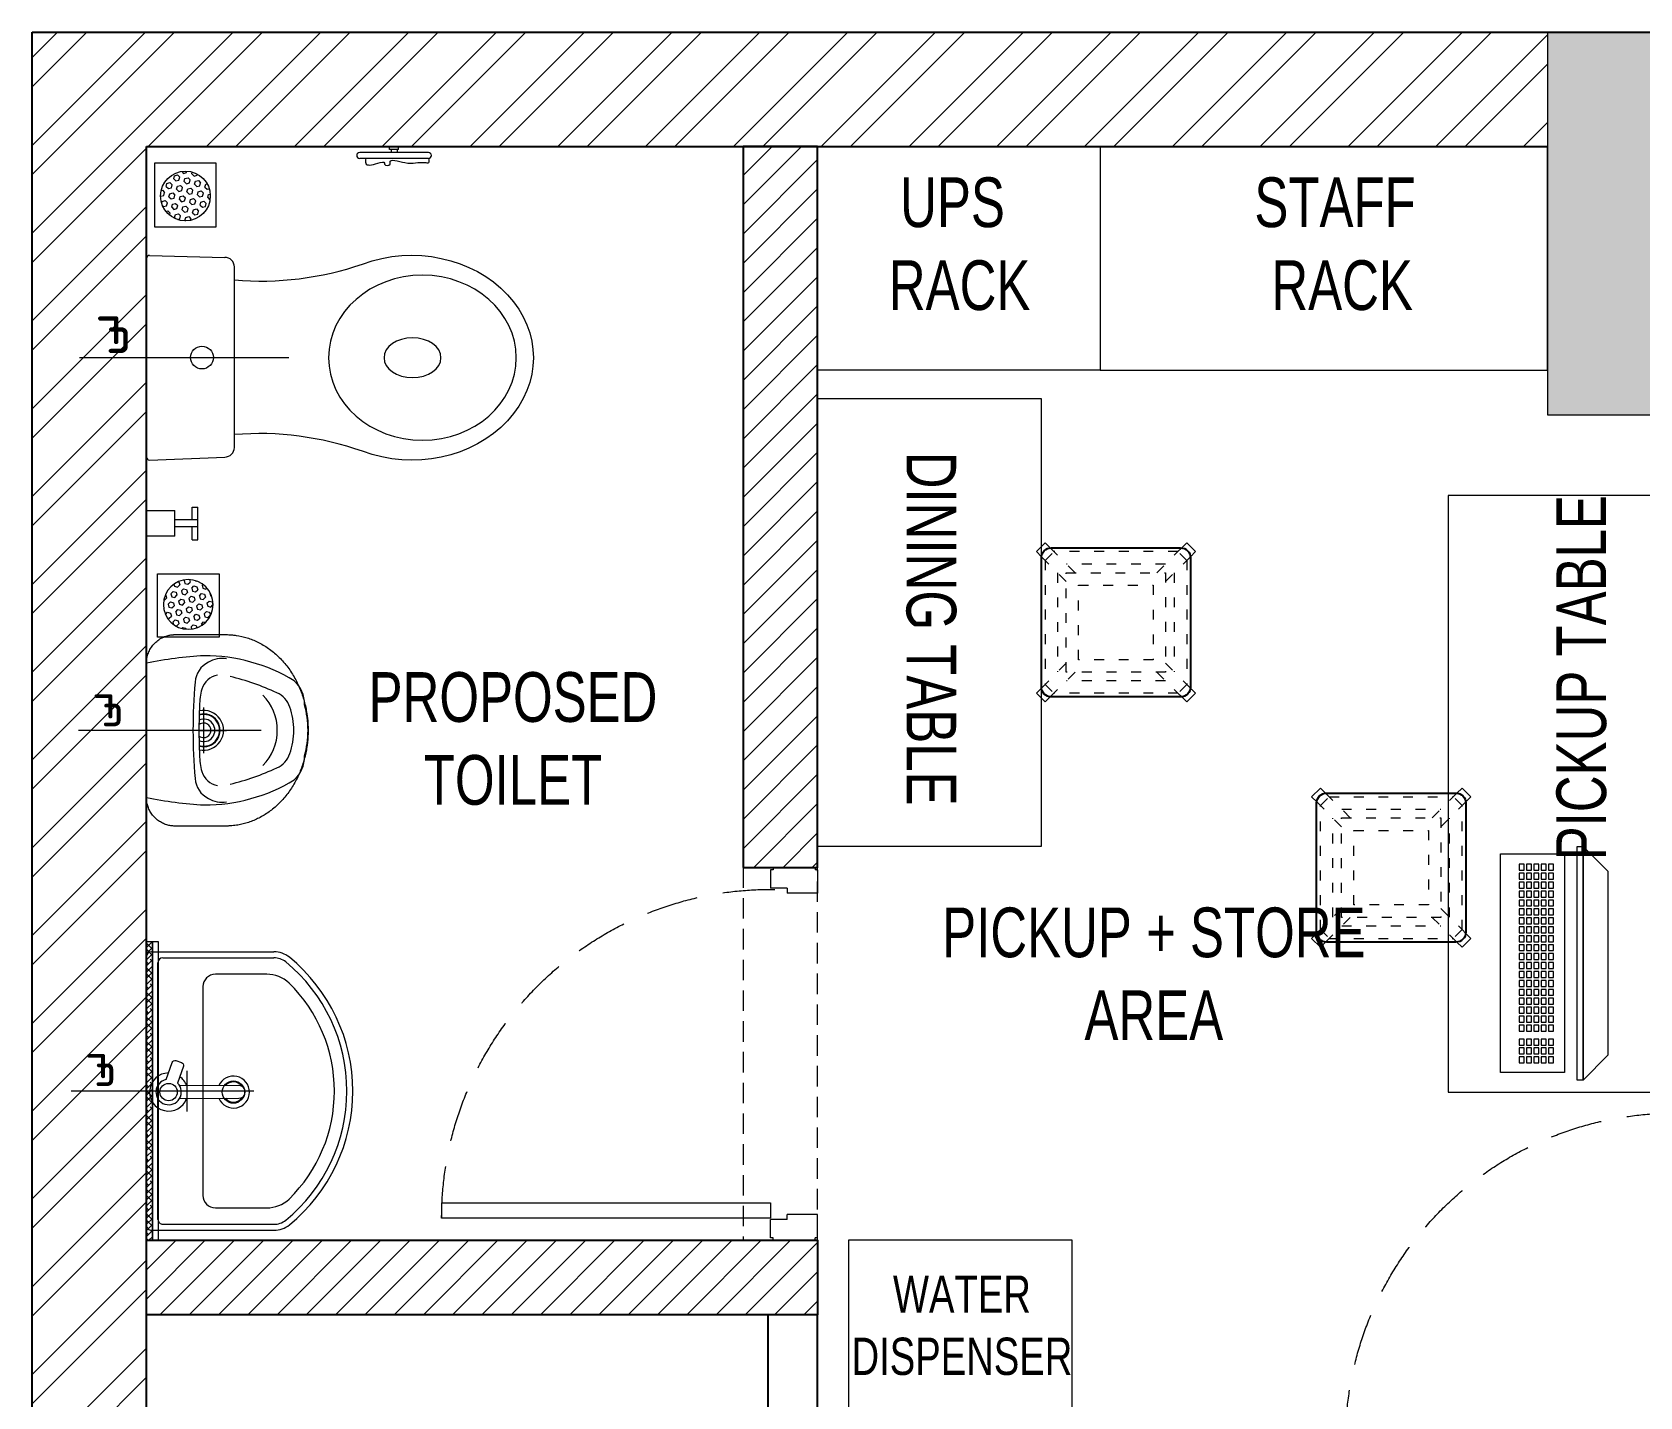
# Model space of a CAD drawing. Header units: feet. Extents: x 3958879 to 3965489, y -5461842 to -5452590.
# Drawn here: x 3958879 to 3962113, y -5455335 to -5452590 of the extents above; entities that cross this region are included whole.
import ezdxf

# ---------------------------------------------------------------- set-up
doc = ezdxf.new("R2010")
doc.units = ezdxf.units.FT
doc.header["$LTSCALE"] = 33
doc.header["$MEASUREMENT"] = 0
for name, pattern in [('a_p6_plan_L18$0$HIDDEN', [0.375, 0.25, -0.125]), ('ACAD_ISO03W100', [30, 12, -18]), ('CENTER', [2, 1.25, -0.25, 0.25, -0.25]), ('DOT2', [0.125, 0, -0.125]), ('HIDDEN', [9.524999999999995, 6.349999999999997, -3.174999999999998]), ('HIDDEN2', [4.7624999999999975, 3.174999999999998, -1.587499999999999])]:
    doc.linetypes.add(name, pattern=pattern)
for name, color, linetype, lineweight in [('A-COL', 243, 'Continuous', 9), ('centerline-toilets', 2, 'CENTER', 13), ('column hatch', 5, 'Continuous', 0), ('Door', 2, 'Continuous', 13), ('ele', 252, 'Continuous', 13), ('Fhitting', 152, 'Continuous', 30), ('LENS-DIM', 252, 'Continuous', 5), ('LENS-DOOR', 34, 'Continuous', 20), ('LENS-PARTITION', 21, 'Continuous', 25), ('LENS-TEXT', 31, 'Continuous', 5), ('LENS_CURTAIN', 5, 'a_p6_plan_L18$0$HIDDEN', 9), ('LK-EQPMT', 3, 'Continuous', 18), ('LK-FF&E WALL', 1, 'Continuous', 9), ('LK-IT', 3, 'Continuous', 18), ('LN-ELEVATION-1', 81, 'Continuous', 25), ('LN-ELEVATION-2', 103, 'Continuous', 20), ('LN-ELEVATION-3', 125, 'Continuous', 18), ('LN-ELEVATION-5', 167, 'Continuous', 5), ('LN-HATCH', 251, 'Continuous', 0), ('Mirror', 150, 'Continuous', 20), ('Panelling', 65, 'Continuous', 18), ('PARTITION', 22, 'Continuous', 30), ('Toilet', 5, 'Continuous', 9)]:
    doc.layers.add(name, color=color, linetype=linetype, lineweight=lineweight)
doc.layers.add('A-WALL', color=1, linetype='Continuous')
doc.styles.add('LK TXT', font='GILC____.TTF', dxfattribs={"height": 100})
doc.styles.get("Standard").update_dxf_attribs({"font": 'GILC____.TTF'})

# ---------------------------------------------------------------- blocks, each defined once
blk = doc.blocks.new('*U44')
at = {"layer": 'LENS-DOOR'}
for p, q in [((548121.7424194776, 1779235.250802661), (548121.7424194285, 1778573.792470696)), ((548121.7424194776, 1779235.250802661), (548152.9924194783, 1779235.250802661)), ((548152.9924194338, 1778573.792470696), (548152.9924194783, 1779235.250802661)), ((547447.2632527729, 1778568.584137446), (547452.471586084, 1778568.584137432)), ((547447.2632527404, 1778484.13413872), (547447.2632527729, 1778568.584137446)), ((547452.4715860792, 1778573.792470752), (547488.9299194163, 1778573.792470761)), ((547452.471586084, 1778568.584137432), (547452.4715860792, 1778573.792470752)), ((547488.9299194115, 1778539.938304131), (547488.9299194163, 1778573.792470761)), ((548121.7424194285, 1778573.792470696), (548152.9924194338, 1778573.792470696)), ((548192.0549194335, 1778573.792470705), (548155.5965861009, 1778573.792470692)), ((548155.5965860891, 1778539.938304089), (548155.5965861009, 1778573.792470692)), ((548192.0549194335, 1778568.584137381), (548192.0549194335, 1778573.792470705)), ((548197.2632527791, 1778568.58413739), (548192.0549194335, 1778568.584137381)), ((548197.263252749, 1778484.134138664), (548197.2632527791, 1778568.58413739)), ((547488.9299194115, 1778539.938304131), (547499.346586087, 1778539.938304122)), ((547499.3465860802, 1778478.925805381), (547499.346586087, 1778539.938304122)), ((548145.1799194254, 1778478.925805334), (548145.1799194299, 1778539.938304084)), ((548155.5965860891, 1778539.938304089), (548145.1799194299, 1778539.938304084)), ((547447.2632527404, 1778484.13413872), (547452.4715860676, 1778484.13413872)), ((547452.4715860795, 1778478.925805376), (547452.4715860676, 1778484.13413872)), ((547452.4715860795, 1778478.925805376), (547499.3465860802, 1778478.925805381)), ((548192.0549194288, 1778478.92580533), (548145.1799194254, 1778478.925805334)), ((548192.0549194288, 1778478.92580533), (548192.0549194311, 1778484.134138682)), ((548197.263252749, 1778484.134138664), (548192.0549194311, 1778484.134138682))]:
    blk.add_line(p, q, dxfattribs=at)
at = {"layer": 'LENS-DOOR', "color": 7, "linetype": 'HIDDEN2'}
blk.add_ellipse((548152.9924194338, 1778573.792470696), major_axis=(-661.4583333308027, 0.0034431291060411), ratio=0.9999999979146826, start_param=-1.570791121506941, end_param=0.0512086788949202, dxfattribs=at)
blk = doc.blocks.new('CLENS 600 TYPE 6')
at = {"layer": 'LN-ELEVATION-1', "ltscale": 0.5}
blk.add_lwpolyline([(130, -225), (-130, -225, -0.4142135623730951), (-150, -205), (-150, 55, -0.4142135623730951), (-130, 75), (130, 75, -0.4142135623730951), (150, 55), (150, -205, -0.4142135623730951)], format="xyb", close=True, dxfattribs=at)
at = {"layer": 'LN-ELEVATION-3', "linetype": 'ACAD_ISO03W100', "ltscale": 0.05}
for p, q in [((-82.3223304701969, 25), (-124.6966991401277, 67.374368671095)), ((124.696699141059, 67.3743686703965), (-124.6966991401277, 67.374368671095)), ((82.3223304701969, 25), (124.6966991401277, 67.374368671095)), ((-100, 7.322330470196902), (-142.3743686703965, 49.69669914152472)), ((-142.3743686708621, -199.6966991410591), (-142.3743686708621, 49.69669914105907)), ((99.69669914059341, 42.3743686703965), (-99.69669913966207, 42.374368671095)), ((100, 7.322330470196902), (142.3743686703965, 49.69669914152472)), ((142.3743686708621, -199.6966991410591), (142.3743686708621, 49.69669914105907)), ((-117.3743686703965, -174.6966991408262), (-117.3743686703965, 24.69669914152473)), ((117.3743686703965, -174.6966991408262), (117.3743686703965, 24.69669914152473)), ((-100, -157.3223304701969), (-142.3743686703965, -199.6966991415247)), ((100, -157.3223304701969), (142.3743686703965, -199.6966991415247)), ((-82.3223304701969, -175), (-124.6966991401277, -217.374368671095)), ((99.69669914059341, -192.3743686703965), (-99.69669913966207, -192.374368671095)), ((82.3223304701969, -175), (124.6966991401277, -217.374368671095)), ((124.696699141059, -217.3743686703965), (-124.6966991401277, -217.374368671095))]:
    blk.add_line(p, q, dxfattribs=at)
for points in [[(-132.2008663183078, 74.87853584764525), (-124.696699141059, 67.3743686703965), (-142.3743686708621, 49.69669914105907), (-149.8785358476452, 57.20086631807498)], [(132.2008663183078, 74.87853584764525), (124.696699141059, 67.3743686703965), (142.3743686708621, 49.69669914105907), (149.8785358476452, 57.20086631807498)], [(-132.2008663183078, -224.8785358476453), (-124.696699141059, -217.3743686703965), (-142.3743686708621, -199.6966991410591), (-149.8785358476452, -207.200866318075)], [(132.2008663183078, -224.8785358476453), (124.696699141059, -217.3743686703965), (142.3743686708621, -199.6966991410591), (149.8785358476452, -207.200866318075)]]:
    blk.add_lwpolyline(points, dxfattribs=at)
for points in [[(100, -175), (-100, -175), (-100, 25), (100, 25)], [(75, -150), (-75, -150), (-75, 0), (75, 0)]]:
    blk.add_lwpolyline(points, close=True, dxfattribs=at)
at = {"layer": 'LN-ELEVATION-5', "ltscale": 0.5}
for points in [[(-149.8785358476452, 57.20086631807498), (-160.0520382001995, 67.37436867062934), (-142.3743686708621, 85.05203819996677), (-132.2008663183078, 74.87853584787806)], [(149.8785358476452, 57.20086631807498), (160.0520382001995, 67.37436867062934), (142.3743686708621, 85.05203819996677), (132.2008663183078, 74.87853584787806)], [(-149.8785358476452, -207.200866318075), (-160.0520382001995, -217.3743686706294), (-142.3743686708621, -235.0520381999668), (-132.2008663183078, -224.8785358478781)], [(149.8785358476452, -207.200866318075), (160.0520382001995, -217.3743686706294), (142.3743686708621, -235.0520381999668), (132.2008663183078, -224.8785358478781)]]:
    blk.add_lwpolyline(points, dxfattribs=at)
blk = doc.blocks.new('*U24')
at = {"layer": 'LK-EQPMT', "ltscale": 12}
blk.add_lwpolyline([(5.986879315214991, 4.914598100478997), (-5.986879315214991, 4.914598100478997), (-5.986879315214991, -4.914598100478997), (5.986879315214991, -4.914598100478997)], close=True, dxfattribs=at)
blk = doc.blocks.new('*U25')
at = {"color": 0, "linetype": 'ByBlock', "lineweight": -2}
for p in [(0, 0), (17.96063794564497, 0), (35.92127589128995, 0), (53.88191383693492, 0), (71.8425517825799, 0), (89.80318972822487, 0), (107.7638276738698, 0), (125.7244656195148, 0), (143.6851035651598, 0), (161.6457415108048, 0), (179.6063794564497, 0), (197.5670174020947, 0), (215.5276553477397, 0), (233.4882932933847, 0), (251.4489312390296, 0), (269.4095691846746, 0), (287.3702071303196, 0), (305.3308450759646, 0), (323.2914830216096, 0), (-9e-16, -14.74379430143699), (-1.8e-15, -29.48758860287398), (17.96063794564497, -14.74379430143699), (17.96063794564497, -29.48758860287398), (35.92127589128995, -14.74379430143699), (35.92127589128995, -29.48758860287398), (53.88191383693492, -14.74379430143699), (53.88191383693492, -29.48758860287398), (71.8425517825799, -14.74379430143699), (71.8425517825799, -29.48758860287398), (89.80318972822487, -14.74379430143699), (89.80318972822487, -29.48758860287398), (107.7638276738698, -14.74379430143699), (107.7638276738698, -29.48758860287398), (125.7244656195148, -14.74379430143699), (125.7244656195148, -29.48758860287398), (143.6851035651598, -14.74379430143699), (143.6851035651598, -29.48758860287398), (161.6457415108048, -14.74379430143699), (161.6457415108048, -29.48758860287398), (179.6063794564497, -14.74379430143699), (179.6063794564497, -29.48758860287398), (197.5670174020947, -14.74379430143699), (197.5670174020947, -29.48758860287398), (215.5276553477397, -14.74379430143699), (215.5276553477397, -29.48758860287398), (233.4882932933847, -14.74379430143699), (233.4882932933847, -29.48758860287398), (251.4489312390296, -14.74379430143699), (251.4489312390296, -29.48758860287398), (269.4095691846746, -14.74379430143699), (269.4095691846746, -29.48758860287398), (287.3702071303196, -14.74379430143699), (287.3702071303196, -29.48758860287398), (305.3308450759646, -14.74379430143699), (305.3308450759646, -29.48758860287398), (323.2914830216096, -14.74379430143699), (323.2914830216096, -29.48758860287398), (-2.7e-15, -44.23138290431096), (-3.6e-15, -58.97517720574795), (17.96063794564497, -44.23138290431096), (17.96063794564497, -58.97517720574795), (35.92127589128995, -44.23138290431096), (35.92127589128994, -58.97517720574795), (53.88191383693492, -44.23138290431096), (53.88191383693492, -58.97517720574795), (71.8425517825799, -44.23138290431096), (71.8425517825799, -58.97517720574795), (89.80318972822487, -44.23138290431096), (89.80318972822487, -58.97517720574795), (107.7638276738698, -44.23138290431096), (107.7638276738698, -58.97517720574795), (125.7244656195148, -44.23138290431096), (125.7244656195148, -58.97517720574795), (143.6851035651598, -44.23138290431096), (143.6851035651598, -58.97517720574795), (161.6457415108048, -44.23138290431096), (161.6457415108048, -58.97517720574795), (179.6063794564497, -44.23138290431096), (179.6063794564497, -58.97517720574795), (197.5670174020947, -44.23138290431096), (197.5670174020947, -58.97517720574795), (215.5276553477397, -44.23138290431096), (215.5276553477397, -58.97517720574795), (233.4882932933847, -44.23138290431096), (233.4882932933847, -58.97517720574795), (251.4489312390296, -44.23138290431096), (251.4489312390296, -58.97517720574795), (269.4095691846746, -44.23138290431096), (269.4095691846746, -58.97517720574795), (287.3702071303196, -44.23138290431096), (287.3702071303196, -58.97517720574795), (305.3308450759646, -44.23138290431096), (305.3308450759646, -58.97517720574795), (323.2914830216096, -44.23138290431096), (323.2914830216096, -58.97517720574795)]:
    blk.add_blockref('*U24', p, dxfattribs=at)
blk = doc.blocks.new('*U22')
at = {"layer": 'LK-EQPMT', "ltscale": 12}
blk.add_lwpolyline([(5.986879315214991, 4.914598100478997), (-5.986879315214991, 4.914598100478997), (-5.986879315214991, -4.914598100478997), (5.986879315214991, -4.914598100478997)], close=True, dxfattribs=at)
blk = doc.blocks.new('*U23')
at = {"color": 0, "linetype": 'ByBlock', "lineweight": -2}
for p in [(0, 0), (17.96063794564497, 0), (35.92127589128995, 0), (-9e-16, -14.74379430143699), (-1.8e-15, -29.48758860287398), (17.96063794564497, -14.74379430143699), (17.96063794564497, -29.48758860287398), (35.92127589128995, -14.74379430143699), (35.92127589128995, -29.48758860287398), (-2.7e-15, -44.23138290431096), (-3.6e-15, -58.97517720574795), (17.96063794564497, -44.23138290431096), (17.96063794564497, -58.97517720574795), (35.92127589128995, -44.23138290431096), (35.92127589128994, -58.97517720574795)]:
    blk.add_blockref('*U22', p, dxfattribs=at)
blk = doc.blocks.new('*U17')
at = {"ltscale": 12}
blk.add_lwpolyline([(8.040144996717572, 2.91038e-11), (8.040144996717572, 129.0940371821052), (448.0401449967176, 129.0940371821052), (448.0401449967176, 2.91038e-11)], close=True, dxfattribs=at)
for name, p in [('*U25', (35.16895717114949, 101.6202952143818)), ('*U23', (386.6121428576974, 101.6202952143818))]:
    blk.add_blockref(name, p)
blk = doc.blocks.new('Pickup table PC')
at = {"layer": 'LN-ELEVATION-2', "ltscale": 0.5}
for points in [[(470, 50), (0, 50), (0, 62), (470, 62)], [(420, 0), (50, 0), (0, 50), (470, 50)]]:
    blk.add_lwpolyline(points, close=True, dxfattribs=at)
blk = doc.blocks.new('Stool')
at = {"layer": 'LN-ELEVATION-1', "ltscale": 0.5}
blk.add_lwpolyline([(-130, 300), (130, 300, -0.4142135623730951), (150, 280), (150, 20, -0.4142135623730951), (130, 0), (-130, 0, -0.4142135623730951), (-150, 20), (-150, 280, -0.4142135623730951)], format="xyb", close=True, dxfattribs=at)
at = {"layer": 'LN-ELEVATION-3', "linetype": 'ACAD_ISO03W100', "ltscale": 0.05}
for p, q in [((-82.3223304701969, 250), (-124.6966991401277, 292.374368671095)), ((-124.696699141059, 292.3743686703965), (124.6966991401277, 292.374368671095)), ((82.3223304701969, 250), (124.6966991401277, 292.374368671095)), ((-100, 232.3223304701969), (-142.3743686703965, 274.6966991415247)), ((-142.3743686708621, 274.6966991410591), (-142.3743686708621, 25.30330085894093)), ((-99.69669914059341, 267.3743686703965), (99.69669913966209, 267.374368671095)), ((100, 232.3223304701969), (142.3743686703965, 274.6966991415247)), ((142.3743686708621, 274.6966991410591), (142.3743686708621, 25.30330085894093)), ((-117.3743686703965, 249.6966991408263), (-117.3743686703965, 50.30330085847527)), ((117.3743686703965, 249.6966991408263), (117.3743686703965, 50.30330085847527)), ((-100, 67.67766952980308), (-142.3743686703965, 25.30330085847527)), ((100, 67.67766952980308), (142.3743686703965, 25.30330085847527)), ((-82.3223304701969, 50), (-124.6966991401277, 7.625631328905001)), ((-99.69669914059341, 32.62563132960349), (99.69669913966209, 32.625631328905)), ((82.3223304701969, 50), (124.6966991401277, 7.625631328905001)), ((-124.696699141059, 7.625631329603493), (124.6966991401277, 7.625631328905001))]:
    blk.add_line(p, q, dxfattribs=at)
for points in [[(-132.2008663183078, 299.8785358476453), (-124.696699141059, 292.3743686703965), (-142.3743686708621, 274.6966991410591), (-149.8785358476452, 282.200866318075)], [(132.2008663183078, 299.8785358476453), (124.696699141059, 292.3743686703965), (142.3743686708621, 274.6966991410591), (149.8785358476452, 282.200866318075)], [(-132.2008663183078, 0.1214641523547471), (-124.696699141059, 7.625631329603493), (-142.3743686708621, 25.30330085894093), (-149.8785358476452, 17.79913368192501)], [(132.2008663183078, 0.1214641523547471), (124.696699141059, 7.625631329603493), (142.3743686708621, 25.30330085894093), (149.8785358476452, 17.79913368192501)]]:
    blk.add_lwpolyline(points, dxfattribs=at)
for points in [[(-100, 250), (100, 250), (100, 50), (-100, 50)], [(-75, 225), (75, 225), (75, 75), (-75, 75)]]:
    blk.add_lwpolyline(points, close=True, dxfattribs=at)
at = {"layer": 'LN-ELEVATION-5', "ltscale": 0.5}
for points in [[(-149.8785358476452, 282.200866318075), (-160.0520382001996, 292.3743686706293), (-142.3743686708621, 310.0520381999668), (-132.2008663183078, 299.8785358478781)], [(149.8785358476452, 282.200866318075), (160.0520382001996, 292.3743686706293), (142.3743686708621, 310.0520381999668), (132.2008663183078, 299.8785358478781)], [(-149.8785358476452, 17.79913368192501), (-160.0520382001996, 7.625631329370662), (-142.3743686708621, -10.05203819996677), (-132.2008663183078, 0.1214641521219164)], [(149.8785358476452, 17.79913368192501), (160.0520382001996, 7.625631329370662), (142.3743686708621, -10.05203819996677), (132.2008663183078, 0.1214641521219164)]]:
    blk.add_lwpolyline(points, dxfattribs=at)
blk = doc.blocks.new('DLF-RSP-AR-CD-DWG-4DT-3113$0$X-TYPICAL TOILET UPPER FLOORS - 02$0$urinals')
at = {"layer": 'Toilet'}
for p, q in [((-4.5475e-12, -15.56661428403458), (-4.5475e-12, 8.286377168158651)), ((-46.09715475669872, -115.0000000000218), (46.09715475669327, -115.0000000000218)), ((-2.7285e-12, -105.4429753783333), (-2.7285e-12, -161.0971547567169))]:
    blk.add_line(p, q, dxfattribs=at)
blk.add_lwpolyline([(134.9999999999991, 0), (-134.9999999999991, 0, 0.0369487664006767), (-149.9999999999982, -116.1503670555612, 0.1380941034158666), (-99.77423321075003, -297.0872948749238, 0.2217213641091726), (-52.01775628641091, -317.8890631478586, 0.0626559245730378), (-8.49796933122e-05, -325.0000017671497, 0.0626559245730475), (52.01758632703338, -317.8890631478586, 0.2217207008690154), (99.77423321075003, -297.0872948749238, 0.1380941034158641), (149.9999999999982, -116.1503670555685, 0.0369487664006777)], format="xyb", close=True, dxfattribs=at)
for centre, radius, start, end in [((3.245766915242711, -1238.155136518551), 1144.670244824663, 90.16246512528313, 95.02645179237909), ((-3.245766915251806, -1238.155136518551), 1144.670244824663, 84.9735482076209, 89.83753487471687), ((-90.95333014834432, -152.7329236622463), 53.77394921319929, 148.4868266886055, 188.6401109395215), ((-94.27481093352071, -144.9234715912316), 47.11810289109449, 93.37081731520148, 154.4824387253665), ((-71.39627009237483, -149.8700101487557), 40.22765506777335, 106.7015627441882, 169.7250358418294), ((-50.51241933281471, -225.3451602337737), 118.5326152894133, 89.54541335481511, 105.8857460775884), ((-0.1277772639159593, -996.2166668547361), 890.7737006409425, 89.99178119205142, 93.18195442305822), ((-2.7285e-12, -115.0000000000218), 40, 167.4279671994436, 12.57203280055641), ((-2.7285e-12, -115.0000000000218), 33, 164.1813978616258, 15.81860213837415), ((-2.7285e-12, -115.0000000000218), 32, 163.604929760328, 16.39507023967201), ((-2.7285e-12, -115.0000000000218), 22.62135413059903, 155.6653304376655, 24.33466956233444), ((-2.7285e-12, -115.0000000000218), 14.7323792469192, 139.9108800322804, 40.08911996771955), ((0.1277772639068644, -996.2166668547361), 890.7737006409425, 86.81804557694178, 90.0082188079486), ((50.51241933280562, -225.3451602337737), 118.5326152894133, 74.1142539224116, 90.45458664518488), ((71.39627009236665, -149.8700101487557), 40.22765506777335, 10.27496415817055, 73.29843725581178), ((94.27481093351253, -144.9234715912316), 47.11810289109449, 25.51756127463352, 86.62918268479851), ((90.95333014833614, -152.7329236622463), 53.77394921319929, 351.3598890604785, 31.51317331139444), ((413.8982963433118, -38.37868533186702), 538.1616565584166, 193.993991329024, 204.5632062434074), ((-413.8982963433209, -38.37868533186702), 538.1616565584166, 335.4367937565926, 346.006008670976), ((-1.627792572718135, -165.2706388237202), 97.64476427368265, 224.9999999998895, 270.9551967833812), ((1.62779257270995, -165.2706388237202), 97.64476427368265, 269.0448032166188, 315.0000000001105), ((-30.08631462571975, -241.3059337647355), 50, 204.5632062434074, 250.460635897111), ((-1.533770255527997, -160.8517433121305), 135.3705133602697, 250.460635897111, 270.6491845270783), ((1.533770255519812, -160.8517433121305), 135.3705133602697, 269.3508154729217, 289.539364102889), ((30.08631462571157, -241.3059337647355), 50, 289.539364102889, 335.4367937565926)]:
    blk.add_arc(centre, radius, start, end, dxfattribs=at)
blk.add_open_spline([(135.0000000000218, 0), (105.3353530385498, 0), (75.67070607707728, 0), (-13.32323480733907, 2.274e-13), (-72.65252873028328, 2.274e-13), (-132.6900719520337, 2.274e-13), (-133.3983212508398, 2.274e-13), (-134.281768448908, 2.274e-13), (-134.4569663481699, 2.274e-13), (-134.747600608502, 2.274e-13), (-134.8630369695722, 2.274e-13), (-135.0060892340055, 2.274e-13), (-135.0064624712894, -1.193277512e-07), (-135.0170531848381, -2.2849590096e-06), (-135.0223488443722, -4.0993359107e-06), (-135.0382367304996, -1.1737902696e-05), (-135.0488298646186, -1.97575291168e-05), (-135.0806128910378, -5.26041751527e-05), (-135.1018064074043, -8.62189622239e-05), (-135.1654014043424, -0.0002222625089416), (-135.207817332803, -0.0003598904754654), (-135.3351225205075, -0.0009139553433215), (-135.4200691828771, -0.001471573562867), (-135.6751356392894, -0.0037122140454358), (-135.8454819154825, -0.005963027991811), (-136.3574010580367, -0.0150109124137998), (-136.6998544433754, -0.0241035279482276), (-137.7305242649482, -0.0607541935196423), (-138.4220536117127, -0.097686986413919), (-140.5080748643645, -0.2474448411821868), (-141.9140495439027, -0.3992694707415012), (-146.1615007839476, -1.02114614714037), (-149.0331357298746, -1.658535092420152), (-154.7518101202553, -3.41613828127015), (-157.5984620125504, -4.536659711778838), (-163.1465284251908, -7.264764980859354), (-165.8474082270705, -8.872454711613045), (-170.981741827156, -12.53873878342233), (-173.4146413081869, -14.5971666483058), (-177.906166885367, -19.08908202548741), (-179.9643754122968, -21.52215186033345), (-183.6301907623958, -26.65676477099555), (-185.2376312556147, -29.35775349851633), (-187.9652297344436, -34.90597265862334), (-189.0854937427912, -37.75266842165093), (-190.8425938294221, -43.47137026403243), (-191.4797371708415, -46.34298888964758), (-191.9919097605824, -49.84306461127676), (-192.077374217121, -50.50936302376794), (-192.2977468813131, -52.49991862553179), (-192.3966084331296, -53.81579509073117), (-192.4734941441805, -55.66879078878696), (-192.4883196677314, -56.21857700367218), (-192.496870256929, -56.88770939302139), (-192.4980415940107, -57.00997546670373), (-192.4992414002611, -57.19748434012058), (-192.4995479992234, -57.26283923326923), (-192.4998738983178, -57.37188175668461), (-192.4999546497274, -57.41559451898957), (-192.4999950294581, -57.47262341266742), (-192.4999998312229, -57.48595819937031), (-192.5000003243775, -57.52595679718206), (-192.4999999999782, -57.60927353243437), (-192.4999999999782, -57.72001920997377), (-192.4999999999782, -57.77539204874369), (-192.4999999999782, -57.94151056505302), (-192.4999999999782, -58.05225624259264), (-192.4999999999782, -58.38449327521129), (-192.4999999999782, -58.60598463029032), (-192.4999999999782, -59.27045869552739), (-192.4999999999782, -59.71344140568567), (-192.4999999999782, -61.04238953616004), (-192.4999999999782, -61.92835495647637), (-192.4999999999782, -64.58625121742534), (-192.4999999999782, -66.35818205805799), (-192.4999999999782, -71.67397457995594), (-192.4999999999782, -75.21783626122124), (-192.4999999999782, -85.84942130501715), (-192.4999999999782, -92.93714466754773), (-192.4999999999782, -114.2003147551393), (-192.4999999999782, -128.3757614802005), (-192.4999999999782, -146.0625065335298), (-192.4999999999782, -144.5738048617977), (-192.4999999999782, -149.2112419741259), (-192.4999999999782, -150.3373807581863), (-192.4999999999782, -153.7157971103672), (-192.4999999999782, -155.9680746784879), (-192.4999999999782, -158.5060066698138), (-192.4999999999782, -158.7916610930192), (-192.4999999999782, -159.2427020504906), (-192.4999999999782, -159.4080885847565), (-192.4999999999782, -159.6877588407215), (-192.4999999999782, -159.8020425624204), (-192.4999999999782, -159.9401879191086), (-192.4999999999782, -159.9640495540977), (-192.4999999999782, -160.0097689728666), (-192.499996421247, -160.0440525330155), (-192.4999643757641, -160.104952970559), (-192.4999385281542, -160.1354066471763), (-192.4998314906368, -160.2267780325826), (-192.4997208060357, -160.2877060969351), (-192.4992706129669, -160.4705315680455), (-192.4988129651545, -160.5924702530042), (-192.4969661832839, -160.9584502616815), (-192.4951032094926, -161.2026555415623), (-192.4876087275813, -161.9359178476325), (-192.4800716371877, -162.4256213779233), (-192.4497571986702, -163.8972417424418), (-192.4192763048381, -164.8816689491061), (-192.2963859407732, -167.8443601815493), (-192.1725217451708, -169.8320432125226), (-191.6702797904039, -175.8273667212115), (-191.1611082412308, -179.8674218867413), (-189.2689630843825, -190.9417939809036), (-187.5187975353817, -198.0301520545986), (-182.8335725814559, -212.1757821290298), (-179.8980525958225, -219.2325052385784), (-172.8234117350846, -233.0968568300414), (-168.6841000434473, -239.9037905012674), (-159.2549403987001, -253.0454586305236), (-153.9652371668557, -259.379470229105), (-142.3610169376685, -271.3688433516364), (-136.0469754966913, -277.0235842421638), (-122.5830627030569, -287.4852784505018), (-115.4339174138625, -292.2918274844595), (-100.5336337623292, -300.9411013099287), (-92.78333124286517, -304.7837051255591), (-76.93540386034736, -311.4502324650508), (-68.83856359988783, -314.2743166926488), (-52.54813771902468, -318.9094578767903), (-44.3551540822018, -320.7208905446411), (-28.09766422605981, -323.3885338293181), (-20.03351017174828, -324.2452316631242), (-9.424407998249535, -324.8186507928577), (-6.740670549843343, -324.9146929727227), (-2.541294352623708, -324.9908912051677), (-1.014315851566152, -325.0028880619856), (2.036791116084486, -324.9959492932932), (3.569827181100436, -324.9769325151441), (8.189732633019958, -324.8718838178048), (11.29743471029269, -324.7378363960885), (20.68934946575928, -324.1333461154121), (27.04290265062991, -323.4601654556735), (41.80139781238676, -321.2305755023596), (50.23999478411247, -319.4658943264186), (67.03734023472111, -314.8652250617469), (75.39541298363952, -312.0287856304914), (91.75936961286243, -305.2736148746307), (99.7643516501057, -301.3546813595407), (115.1434400448929, -292.4912148852103), (122.5165764177182, -287.5468142099547), (136.3756982075897, -276.758097672075), (142.8608430866302, -270.9142526187757), (154.7380516223206, -258.5122041911341), (160.1295767143733, -251.9547274426545), (169.6852635787454, -238.3524876585086), (173.8492842636328, -231.3085654467875), (180.8978067359608, -216.9779216659792), (183.7825645728694, -209.6919949490896), (188.3007156192507, -195.1140848347474), (189.9346737316168, -187.8227087036603), (191.1840609344508, -179.3163223890908), (191.3580380264129, -178.0039348904486), (191.8233173539161, -174.0784034933799), (192.057946061775, -171.4769170618926), (192.282645325045, -167.9054949954279), (192.3343052322775, -166.9187583098144), (192.4580821737554, -163.9678661429329), (192.4989909393634, -162.013038042752), (192.5000275633615, -159.9821342127634), (192.5000000000218, -159.9224785452215), (192.5000000000218, -159.79307529839), (192.5000000000218, -159.7283736749743), (192.5000000000218, -159.5342688047269), (192.5000000000218, -159.4048655578954), (192.5000000000218, -159.0166558174007), (192.5000000000218, -158.7578493237377), (192.5000000000218, -157.9814298427484), (192.5000000000218, -157.4638168554225), (192.5000000000218, -155.9109778934439), (192.5000000000218, -154.8757519187916), (192.5000000000218, -151.7700739948347), (192.5000000000218, -149.6996220455301), (192.5000000000218, -143.4882661976162), (192.5000000000218, -144.347362299007), (192.5000000000218, -131.9246506031793), (192.5000000000218, -123.642842805961), (192.5000000000218, -98.79741941430552), (192.5000000000218, -82.23380381986885), (192.5000000000218, -64.84578365063203), (192.5000000000218, -64.0213790758321), (192.5000000000218, -61.54816535143254), (192.5000000000218, -59.89935620183292), (192.5000000000218, -58.00998844622473), (192.5000000000218, -57.76942984021594), (192.5000000000218, -57.49274907784002), (192.499998838924, -57.47911258059002), (192.4999756668194, -57.44431269662868), (192.4999561805543, -57.4269094915121), (192.4998739944462, -57.37469011354438), (192.499787567282, -57.3398641780534), (192.4994331634852, -57.23534753620175), (192.4990700643893, -57.16561799409532), (192.4975985787632, -56.95627575957587), (192.4961080012763, -56.81650945311571), (192.4900940107291, -56.39661016926675), (192.4840282944246, -56.11587673401686), (192.4595555625769, -55.2713907425973), (192.4348721360084, -54.70535101709879), (192.3348933918678, -52.99906669626466), (192.2336529024164, -51.85063392816892), (191.8201097009723, -48.38130602370188), (191.3976066809859, -46.03606142272087), (190.0123624707134, -40.43900391265924), (188.9035838720251, -37.18247124511481), (186.0547772968666, -30.82026903956307), (184.3144513501752, -27.71555679796666), (180.2457153816676, -21.83694617079323), (177.9175711211701, -19.06409479178683), (172.7827831035551, -14.00634504821505), (169.9769390510123, -11.72221112323927), (164.0463850254914, -7.747615767943671), (160.9227285040119, -6.057372140880033), (154.5371660888572, -3.309309329362349), (151.2761959855666, -2.251153484609176), (144.7863564140075, -0.7410639178328893), (141.558048455473, -0.2884559583496866), (137.2641564939213, -0.0330454220411411), (136.1252210402749, 0), (135.0000000000218, 0)], degree=3, knots=[0, 0, 0, 0, 0.3296071884608014, 0.3296071884608014, 0.9888215653824044, 0.9888215653824044, 0.9966910020358062, 0.9966910020358062, 0.9986376453609405, 0.9986376453609405, 0.9999202715950525, 0.9999202715950525, 1.000227114965755, 1.000227114965755, 1.000533958336457, 1.000533958336457, 1.001147645077862, 1.001147645077862, 1.002375018560673, 1.002375018560673, 1.004829765526294, 1.004829765526294, 1.009739259457536, 1.009739259457536, 1.019558247320021, 1.019558247320021, 1.039196223044989, 1.039196223044989, 1.078472174494926, 1.078472174494926, 1.1570240773948, 1.1570240773948, 1.314127883194549, 1.314127883194549, 1.471231688994297, 1.471231688994297, 1.628335494794045, 1.628335494794045, 1.785439300593793, 1.785439300593793, 1.942543106393542, 1.942543106393542, 2.09964691219329, 2.09964691219329, 2.256750717993039, 2.256750717993039, 2.413854523792787, 2.413854523792787, 2.45094359105979, 2.45094359105979, 2.525121725593796, 2.525121725593796, 2.55664088826819, 2.55664088826819, 2.563698676682492, 2.563698676682492, 2.567478738951607, 2.567478738951607, 2.570009988159922, 2.570009988159922, 2.570782632421826, 2.570782632421826, 2.572327920945634, 2.572327920945634, 2.573873209469442, 2.573873209469442, 2.576963786517057, 2.576963786517057, 2.583144940612287, 2.583144940612287, 2.595507248802747, 2.595507248802747, 2.620231865183668, 2.620231865183668, 2.669681097945509, 2.669681097945509, 2.768579563469191, 2.768579563469191, 2.966376494516556, 2.966376494516556, 3.361970356611286, 3.361970356611286, 3.459960077400161, 3.459960077400161, 3.491387206257657, 3.491387206257657, 3.55424146397265, 3.55424146397265, 3.562213215317918, 3.562213215317918, 3.566828653483477, 3.566828653483477, 3.570017966647174, 3.570017966647174, 3.57068387273989, 3.57068387273989, 3.57129385740351, 3.57129385740351, 3.57190384206713, 3.57190384206713, 3.573123811394369, 3.573123811394369, 3.575563750048849, 3.575563750048849, 3.580443627357808, 3.580443627357808, 3.590203381975726, 3.590203381975726, 3.609722891211562, 3.609722891211562, 3.648761909683234, 3.648761909683234, 3.726839946626579, 3.726839946626579, 3.861362010243008, 3.861362010243008, 3.995884073859437, 3.995884073859437, 4.130406137475866, 4.130406137475866, 4.264928201092295, 4.264928201092295, 4.399450264708724, 4.399450264708724, 4.533972328325153, 4.533972328325153, 4.668494391941582, 4.668494391941582, 4.803016455558011, 4.803016455558011, 4.93753851917444, 4.93753851917444, 5.072060582790869, 5.072060582790869, 5.118026198867305, 5.118026198867305, 5.144558031518944, 5.144558031518944, 5.171089864170584, 5.171089864170584, 5.224153529473863, 5.224153529473863, 5.330280860080422, 5.330280860080422, 5.468862833682332, 5.468862833682332, 5.607444807284243, 5.607444807284243, 5.746026780886153, 5.746026780886153, 5.884608754488064, 5.884608754488064, 6.023190728089974, 6.023190728089974, 6.161772701691885, 6.161772701691885, 6.300354675293795, 6.300354675293795, 6.438936648895706, 6.438936648895706, 6.577518622497616, 6.577518622497616, 6.60287550622664, 6.60287550622664, 6.653589273684687, 6.653589273684687, 6.673028302144214, 6.673028302144214, 6.711906359063266, 6.711906359063266, 6.71371198576324, 6.71371198576324, 6.715517612463215, 6.715517612463215, 6.719128865863165, 6.719128865863165, 6.726351372663065, 6.726351372663065, 6.740796386262864, 6.740796386262864, 6.769686413462464, 6.769686413462464, 6.827466467861662, 6.827466467861662, 6.943026576660058, 6.943026576660058, 7.174146794256852, 7.174146794256852, 7.63638722945044, 7.63638722945044, 7.659393868747179, 7.659393868747179, 7.705407147340659, 7.705407147340659, 7.712120410764156, 7.712120410764156, 7.713128470941848, 7.713128470941848, 7.71413653111954, 7.71413653111954, 7.716152651474923, 7.716152651474923, 7.720184892185691, 7.720184892185691, 7.728249373607226, 7.728249373607226, 7.744378336450297, 7.744378336450297, 7.776636262136437, 7.776636262136437, 7.841152113508718, 7.841152113508718, 7.970183816253281, 7.970183816253281, 8.148440131053812, 8.148440131053812, 8.32669644585434, 8.32669644585434, 8.504952760654874, 8.504952760654874, 8.683209075455405, 8.683209075455405, 8.861465390255937, 8.861465390255937, 9.039721705056468, 9.039721705056468, 9.217978019857, 9.217978019857, 9.283185307179586, 9.283185307179586, 9.283185307179586, 9.283185307179586], dxfattribs=at)
blk = doc.blocks.new('jALI')
at = {"layer": 'Toilet', "ltscale": 5}
h = blk.add_hatch(dxfattribs=at)
h.set_pattern_fill('HEX', color=256, scale=50, angle=135, double=1)
h.set_pattern_definition([(135, (-344825.8629864738, 460708.1869492117), (-7.654655446197432, -7.65465544619743), [6.25, -12.5]), (255, (-344825.8629864738, 460708.1869492117), (10.4564537967226, -2.80179835052517), [6.25, -12.5]), (195, (-344830.2824038562, 460712.6063665941), (2.801798350525164, -10.4564537967226), [6.25, -12.5])])
edge = h.paths.add_edge_path()
edge.add_arc((-393187.5478222936, 163647.6289079433), 50, -90, 270)
blk.add_lwpolyline([(-393249.5478222936, 163581.8745342398), (-393125.5478222936, 163581.8745342398), (-393125.5478222936, 163709.3782789116), (-393249.5478222936, 163709.3782789116)], close=True, dxfattribs=at)
blk.add_circle((-393187.5478222936, 163647.6289079433), 50, dxfattribs=at)
blk = doc.blocks.new('Urinal')
at = {"layer": 'centerline-toilets', "linetype": 'HIDDEN', "ltscale": 10}
blk.add_line((0, 230.8758839690709), (0, -137.000001512235), dxfattribs=at)
at = {"layer": 'Fhitting', "lineweight": 0, "ltscale": 0.5, "rotation": 180}
blk.add_blockref('DLF-RSP-AR-CD-DWG-4DT-3113$0$X-TYPICAL TOILET UPPER FLOORS - 02$0$urinals', (0, -4.656613e-10), dxfattribs=at)
at = {"layer": 'Fhitting', "lineweight": 0, "ltscale": 0.5, "xscale": -1, "rotation": 90}
blk.add_blockref('jALI', (163394.4367869734, -393103.5478222946), dxfattribs=at)
at = {"layer": 'centerline-toilets', "linetype": 'DOT2', "insert": (-31.35624695965089, -69.03888236299099), "char_height": 75, "width": 495.826660318515, "attachment_point": 5, "rotation": 269.99999999999994}
blk.add_mtext('{\\fISOCPEUR|b0|i0|c0|p34;℄}', dxfattribs=at)
blk = doc.blocks.new('WC')
at = {"layer": 'centerline-toilets', "linetype": 'HIDDEN', "ltscale": 10}
blk.add_line((0, 286.2958382707602), (0, -134.6853325402244), dxfattribs=at)
at = {"layer": 'Toilet'}
for p, q in [((-412.7979797990993, 566.9391568473073), (-412.7979797990993, 428.9391568473075)), ((-400.7979797990993, 566.9391568473073), (-400.7979797990993, 428.9391568473075)), ((-418.7979797990992, 506.9391568473074), (-424.7979797990992, 506.9391568473074)), ((-424.7979797990992, 506.9391568473074), (-424.7979797990992, 488.9391568473074)), ((-418.7979797990992, 488.9391568473074), (-424.7979797990992, 488.9391568473074)), ((-418.7979797990992, 506.9391568473074), (-418.7979797990992, 488.9391568473074)), ((-418.7979797990992, 503.9391568473075), (-412.7979797990993, 503.9391568473075)), ((-418.7979797990992, 491.9391568473074), (-412.7979797990993, 491.9391568473074)), ((180.5927414200269, 176.815278308868), (-182.556142896181, 176.815278308868)), ((-205.7725320039317, 5.926001816396819), (-201.7160837631672, 157.2330230183852)), ((205.7725320039317, 5.926001816396819), (199.7526822867803, 157.2330230183852)), ((-200.0543949760031, 0), (200.0543949760031, 0))]:
    blk.add_line(p, q, dxfattribs=at)
at = {"layer": 'Toilet', "ltscale": 100}
for p, q in [((366.0861393199302, 102.9920874625677), (300.3083048430271, 102.9920874625095)), ((300.30830484326, 91.54852218885208), (300.3083048430271, 102.9920874625095)), ((326.331082917517, 102.9920874625095), (326.331082917517, 57.21782636787975)), ((340.063361245906, 102.9920874625095), (340.0633612461388, 57.21782636787975)), ((366.086139320163, 91.54852218891027), (366.086139320163, 102.9920874625677)), ((326.331082917517, 91.54852218885208), (300.30830484326, 91.54852218885208)), ((366.086139320163, 91.54852218891027), (340.0633612461388, 91.54852218885208)), ((307.1744440074545, -4.074536e-10), (307.1744440074545, 57.21782636787975)), ((359.2200001559686, 57.21782636793796), (307.1744440074545, 57.21782636787975)), ((359.2200001559686, 57.21782636793796), (359.2200001559686, -3.49246e-10)), ((359.2200001559686, -3.49246e-10), (307.1744440074545, -4.074536e-10))]:
    blk.add_line(p, q, dxfattribs=at)
at = {"layer": 'Toilet'}
blk.add_circle((-0.2857134367804974, 111.5676235100181), 22.88713054731488, dxfattribs=at)
for centre, radius, start, end in [((-406.7979797990992, 566.9391568473073), 6, 0, 180), ((-406.7979797990992, 428.9391568473075), 6, 180, 0), ((-776.4252137581352, 231.0819697503539), 622.2680866278017, 354.9970003378784, 19.06186307169785), ((776.0328844110481, 226.3990844733362), 623.4432827196409, 160.519589047048, 184.5616761992302), ((-182.4380497655365, 157.5352372747657), 19.28040269973926, 90.35094080903318, 180.8981301276673), ((180.4746482893824, 157.5352372747657), 19.28040269973926, 359.1018698723327, 89.64905919096681), ((-200.0543949760031, 5.72178263682872), 5.72178263682872, 177.9545915110681, 270), ((200.0543949760031, 5.72178263682872), 5.72178263682872, 270, 2.045408488931865)]:
    blk.add_arc(centre, radius, start, end, dxfattribs=at)
at = {"layer": 'Toilet', "extrusion": (0, 0, -1)}
for centre, major_axis, ratio, start_param, end_param in [((0, 533.5337650458841), (-8.43e-14, -244.6286735628217), 0.8420279271674843, 7.436325980537995, 11.41322994100081), ((0, 535.0673360529563), (-1.97e-14, -57.2178263682872), 0.7, 1.570796326794896, 7.853981633974482)]:
    blk.add_ellipse(centre, major_axis=major_axis, ratio=ratio, start_param=start_param, end_param=end_param, dxfattribs=at)
blk.add_ellipse((0, 555.0129157723858), major_axis=(-6.5e-14, -188.8188270153477), ratio=0.8787878787878787, dxfattribs=at)
at = {"layer": 'Toilet'}
blk.add_open_spline([(-400.7979797990993, 440.9812579345889), (-397.1017245875382, 440.5392413198887), (-384.272368182084, 439.0050429589682), (-388.9986424445753, 459.3206578283151), (-395.6177634203054, 479.7532535305932), (-385.6000390281565, 477.9531818908857), (-385.8943579708215, 491.277749300945), (-402.6759011854702, 487.229470669479), (-384.8389140961484, 532.0884480134423), (-395.5184431350181, 546.6368104346082), (-390.8815714643073, 570.2364144729171), (-397.1683210631592, 568.7960733613664), (-400.7979797990993, 567.9644915373938)], degree=3, knots=[0, 0, 0, 0, 9.744971934705973, 33.82388686810737, 47.58355076290899, 49.4979151278385, 60.56050204634084, 63.82228440520703, 93.50801890349248, 135.7569247839274, 141.9043522613065, 150.3019062020757, 150.3019062020757, 150.3019062020757, 150.3019062020757], dxfattribs=at)
at = {"layer": 'Fhitting', "lineweight": 0, "ltscale": 0.5, "rotation": 270}
blk.add_blockref('jALI', (-163972.8745342343, -393109.1750712174), dxfattribs=at)
at = {"layer": 'centerline-toilets', "linetype": 'DOT2', "insert": (-35.88272588187829, -56.91358223470706), "char_height": 85.8267395524308, "width": 567.4024751774504, "attachment_point": 5, "rotation": 270}
blk.add_mtext('{\\fISOCPEUR|b0|i0|c0|p34;℄}', dxfattribs=at)
blk = doc.blocks.new('Wash Basin')
at = {"layer": 'PARTITION', "lineweight": 9}
h = blk.add_hatch(dxfattribs=at)
h.set_pattern_fill('ANSI38', color=256, scale=70, angle=989.9999999999998, style=0, double=1)
h.set_pattern_definition([(314.9999999999998, (-64.71346578747034, -33.324816188775), (6.187184335382297, 6.187184335382283), []), (44.99999999999993, (-64.71346578747034, -33.324816188775), (6.187184335382312, 18.56155300614686), [21.875, -13.125])])
h.paths.add_polyline_path([(300.0941287651658, -21.98777738679201), (-300.0941287651658, -22), (-300.0941287651658, -34), (300.0941287651658, -33.987777386792)])
at = {"layer": 'centerline-toilets', "linetype": 'HIDDEN', "ltscale": 10}
blk.add_line((0, -238.0678792903709), (0, 129.808006190935), dxfattribs=at)
at = {"layer": 'Mirror', "ltscale": 0.5}
blk.add_lwpolyline([(-300.0941287651658, -34), (-300.0941287651658, -46), (300.0941287651658, -46), (300.0941287651658, -34)], close=True, dxfattribs=at)
at = {"layer": 'Panelling', "lineweight": 9}
blk.add_lwpolyline([(-300.0941287651658, -22), (-300.0941287651658, -34), (300.0941287651658, -34), (300.0941287651658, -22)], close=True, dxfattribs=at)
at = {"layer": 'Toilet', "ltscale": 100}
for p, q in [((-280, -32.00000000058208), (-280, -278.3423135242919)), ((-270, -22.00000000058208), (270, -22.00000000058208)), ((280, -32.00000000058208), (280, -278.3423135242919)), ((-268, -55.00000000058207), (-268, -278.3423135242919)), ((-258, -45.00000000058207), (258, -45.00000000058207)), ((268, -55.00000000058207), (268, -278.3423135242919)), ((-14.75394256017171, -88.57836779823992), (-14.58294607303105, -207.8757586760221)), ((10.97367832274176, -207.8757587235195), (10.80268183583394, -88.55792254640254))]:
    blk.add_line(p, q, dxfattribs=at)
blk.add_lwpolyline([(23.11144540272653, -61.62355844548438), (57.69729334814474, -73.5425448747119, -0.4142135623700193), (61.41500012157485, -81.17003832559566), (57.50521344458684, -92.51523855014239, -0.4142135623687794), (49.87771999370306, -96.23294532380532), (16.08098082058132, -84.58590182231274)], format="xyb", dxfattribs=at)
blk.add_lwpolyline([(40.65695853624492, -103.2068005428882), (-41.09953799587674, -103.2068005428882)], dxfattribs=at)
blk.add_lwpolyline([(-235, -264.0271915069043, 0.1918964941694492), (-217.1874080155976, -308.7300831892808, 0.4202357661762754), (217.1874080155976, -308.7300831893172, 0.191896494169451), (235, -264.0271915069115), (235, -160.5000000005821, 0.4142135623730951), (210, -135.5000000005821), (-210, -135.5000000005821, 0.4142135623730951), (-235, -160.5000000005821)], format="xyb", close=True, dxfattribs=at)
for centre, radius in [((-1.975630321074277, -66.50000000058208), 17.5), ((-1.975630321074277, -196.7635957537459), 22.5)]:
    blk.add_circle(centre, radius, dxfattribs=at)
for centre, radius, start, end in [((-270, -32.00000000058208), 10, 90, 180), ((270, -32.00000000058208), 10, 0, 90), ((-258, -55.00000000058207), 10, 90, 180), ((258, -55.00000000058207), 10, 0, 90), ((-1.975630321074277, -197.065354476148), 32.14736256360053, 113.0897544120751, 66.24597926171971), ((-1.975630321074277, -196.7635957537459), 20.45924138120723, 128.0403438055863, 237.2899289984687), ((-1.975630321074277, -196.7635957537459), 20.45924138120723, 304.4732923270086, 50.73322655079215), ((-230, -278.3423135242919), 50, 180, 218.4460647329942), ((-230, -278.3423135242919), 38, 180, 218.4460647329942), ((230, -278.3423135242919), 38, 321.5539352670057, 0), ((230, -278.3423135242919), 50, 321.5539352670057, 0), ((0, -89.26318603751132), 347.736813963071, 219.2825773815098, 320.7174226184902), ((0, -89.25957125263085), 335.7404287479508, 219.3129523468507, 320.6870476531492)]:
    blk.add_arc(centre, radius, start, end, dxfattribs=at)
for centre, major_axis, ratio, start_param, end_param in [((-1.975630321074277, -66.50000000058208), (-0.0007244262846731, 38.33493659709939), 0.9999999997470119, 4.720493185551212, 9.081981632517541), ((-1.975630321074277, -66.50000000058208), (-0.161652407392657, -25.55611315046938), 0.9999999997364025, 1.769108159146172, 7.074098355705205), ((-1.975630321074277, -66.50000000058208), (-0.0007244262846731, 38.33493659709939), 0.9999999997470119, 3.484555387064545, 4.08357603994855), ((-1.80463387700729, -207.8757586997708), (-9.035631208577575, 9.035631208577575), 0.9999999999964067, 0.7853981615407268, 3.926990815130519)]:
    blk.add_ellipse(centre, major_axis=major_axis, ratio=ratio, start_param=start_param, end_param=end_param, dxfattribs=at)
at = {"layer": 'centerline-toilets', "linetype": 'DOT2', "insert": (33.33187728072517, 61.84688704169094), "char_height": 75, "width": 495.826660318515, "attachment_point": 5, "rotation": 90}
blk.add_mtext('{\\fISOCPEUR|b0|i0|c0|p34;℄}', dxfattribs=at)
blk = doc.blocks.new('A$C024159fb')
at = {"layer": 'column hatch'}
h = blk.add_hatch(color=8, dxfattribs=at)
h.dxf.hatch_style = 1
h.paths.add_polyline_path([(3617.962178121321, -2061.921391882934), (3130.962178121321, -2061.921391882934), (3130.962178121321, -3091.921391882934), (3617.962178121321, -3091.921391882934)])
h.paths.add_polyline_path([(425.4452170897275, -1320.89636028558), (75.44521708972752, -1320.89636028558), (75.44521708972752, -2350.89636028558), (425.4452170897275, -2350.89636028558)])
h.paths.add_polyline_path([(-2602.037821878679, -1279.921391882934), (-2992.037821878679, -1279.921391882934), (-2992.037821878679, -2211.921391882934), (-2602.037821878679, -2211.921391882934)])
h.paths.add_polyline_path([(405.9621781213208, 3672.078608117067), (55.9621781213209, 3672.078608117067), (55.9621781213209, 2902.078608117066), (405.9621781213208, 2902.078608117066)])
h.paths.add_polyline_path([(-2512.037821878679, -4211.921391882934), (-2992.037821878679, -4211.921391882934), (-2992.037821878679, -4651.921391882933), (-2512.037821878679, -4651.921391882933)])
h.paths.add_polyline_path([(3617.962178121321, -4351.921391882934), (3130.962178121321, -4351.921391882934), (3130.962178121321, -4651.921391882933), (3617.962178121321, -4651.921391882933)])
at = {"layer": 'LN-HATCH'}
h = blk.add_hatch(dxfattribs=at)
h.set_pattern_fill('ANSI32', color=256, scale=333, angle=180)
h.set_pattern_definition([(225, (-6965184.699742807, 5279154.402450415), (88.29995930067012, -88.29995930067015), []), (225, (-6965243.566382242, 5279154.402450415), (88.29995930067012, -88.29995930067015), [])])
h.paths.add_polyline_path([(-2762.037821878679, -2211.921391882934), (-2992.037821878679, -2211.921391882934), (-2992.037821878679, -4211.921391882934), (-2762.037821878679, -4211.921391882934)])
h.paths.add_polyline_path([(3617.962178121321, 3672.078608117067), (405.9621781213208, 3672.078608117067), (405.9621781213208, 3442.078608117066), (3387.962178121321, 3442.078608117066), (3387.962178121321, -2061.921391882934), (3617.962178121321, -2061.921391882934)])
h.paths.add_polyline_path([(3617.962178121321, -3091.921391882934), (3387.962178121321, -3091.921391882934), (3387.962178121321, -4351.921391882934), (3617.962178121321, -4351.921391882934)])
h.paths.add_polyline_path([(-2762.037821878679, -1279.921391882934), (-2762.037821878679, 3442.078608117066), (-1372.037821878679, 3442.078608117066), (55.9621781213209, 3442.078608117066), (55.9621781213209, 3672.078608117067), (-2992.037821878679, 3672.078608117067), (-2992.037821878679, -1279.921391882934)])
h = blk.add_hatch(dxfattribs=at)
h.set_pattern_fill('ANSI31', color=256, scale=333, angle=180)
h.set_pattern_definition([(225, (0, 0), (29.43331976689004, -29.43331976689005), [])])
h.paths.add_polyline_path([(-1562.037821878679, 1992.078608117066), (-1412.037821878679, 1992.078608117066), (-1412.037821878679, 3442.078608117066), (-1562.037821878679, 3442.078608117066)])
h.paths.add_polyline_path([(-1412.037821878679, 1092.078608117066), (-2762.037821878679, 1092.078608117066), (-2762.037821878679, 1242.078608117066), (-1412.037821878679, 1242.078608117066)])
at = {"layer": 'A-COL'}
for p, q in [((55.9621781213209, 3672.078608117067), (55.9621781213209, 2902.078608117066)), ((55.9621781213209, 2902.078608117066), (405.9621781213208, 2902.078608117066))]:
    blk.add_line(p, q, dxfattribs=at)
at = {"layer": 'A-WALL'}
for p, q in [((-2992.037821878679, -4651.921391882933), (-2992.037821878679, 3672.078608117067)), ((-2992.037821878679, 3672.078608117067), (3617.962178121321, 3672.078608117067)), ((-2762.037821878679, 3442.078608117066), (55.9621781213209, 3442.078608117066)), ((-2762.037821878679, -1279.921391882934), (-2762.037821878679, 3442.078608117066)), ((-2762.037821878679, 2742.078608117067), (-2762.037821878679, 3442.078608117066)), ((-1372.037821878679, 3442.078608117066), (55.9621781213209, 3442.078608117066))]:
    blk.add_line(p, q, dxfattribs=at)
for points in [[(-1562.037821878679, 1992.078608117066), (-1412.037821878679, 1992.078608117066), (-1412.037821878679, 3442.078608117066), (-1562.037821878679, 3442.078608117066)], [(-1412.037821878679, 1092.078608117066), (-2762.037821878679, 1092.078608117066), (-2762.037821878679, 1242.078608117066), (-1412.037821878679, 1242.078608117066)]]:
    blk.add_lwpolyline(points, close=True, dxfattribs=at)
at = {"layer": 'LENS_CURTAIN', "ltscale": 5}
blk.add_lwpolyline([(-1562.037821878679, 1992.078608117066), (-1562.037821878679, 1242.078608117066), (-1412.037821878679, 1242.078608117066), (-1412.037821878679, 1992.078608117066)], close=True, dxfattribs=at)
at = {"layer": 'Door', "xscale": -1, "rotation": 90}
blk.add_blockref('*U44', (1777066.887983511, 549439.3418608485), dxfattribs=at)
at = {"layer": 'ele', "color": 0, "lineweight": -2}
for name, p, rotation in [('WC', (-2762.037821878679, 3017.28062831983), 270), ('Urinal', (-2762.037821878679, 2267.758591512218), 270), ('Wash Basin', (-2784.037821878679, 1542.172736882232), 89.99999999999999)]:
    blk.add_blockref(name, p, dxfattribs=dict(at, rotation=rotation))

msp = doc.modelspace()

# ---------------------------------------------------------------- linework, layer by layer
at = {"layer": 'LENS-PARTITION'}
msp.add_lwpolyline([(3960459.383819405, -5455169.708349127), (3960359.383819405, -5455169.708349127), (3960359.383819405, -5455469.708349129), (3960459.383819405, -5455469.708349129)], close=True, dxfattribs=at)
at = {"layer": 'LK-FF&E WALL'}
for points in [[(3960459.383819405, -5453269.708349128), (3960459.383819405, -5452819.708349127), (3961027.38382354, -5452819.708349127), (3961027.38382354, -5453269.708349128)], [(3961027.38382354, -5453269.708349128), (3961927.383819405, -5453269.708349128), (3961927.383819405, -5452819.708349127), (3961027.38382354, -5452819.708349127)], [(3960909.383819405, -5454226.936279301), (3960909.383819405, -5453326.936283437), (3960459.383819405, -5453326.936283437), (3960459.383819405, -5454226.936279301)], [(3962177.383819406, -5454721.943690881), (3962177.383819406, -5453521.943695015), (3961727.383819405, -5453521.943695015), (3961727.383819405, -5454721.943690881)], [(3960521.583263336, -5455469.708349126), (3960971.583263336, -5455469.708349126), (3960971.583263336, -5455019.708349127), (3960521.583263336, -5455019.708349127)]]:
    msp.add_lwpolyline(points, close=True, dxfattribs=at)

# ---------------------------------------------------------------- block references
at = {"layer": 'Door', "xscale": -1, "rotation": 90}
msp.add_blockref('*U44', (5740756.309624741, -4907272.445096395), dxfattribs=at)
at = {"layer": 'LENS-DIM', "color": 3}
msp.add_blockref('A$C024159fb', (3961871.421641285, -5456261.786957244), dxfattribs=at)
at = {"layer": 'LK-FF&E WALL'}
for name, p, rotation in [('Stool', (3960909.383819405, -5453776.936283436), 270), ('CLENS 600 TYPE 6', (3961688.115670415, -5454270.16955817), 269.9999999999999)]:
    msp.add_blockref(name, p, dxfattribs=dict(at, rotation=rotation))
at = {"layer": 'LK-IT', "rotation": 90}
msp.add_blockref('Pickup table PC', (3962048.992075401, -5454697.401917623), dxfattribs=at)
at = {"layer": 'LK-IT', "ltscale": 0.5, "rotation": 269.9999999999999}
msp.add_blockref('*U17', (3961832.776987637, -5454234.361772627), dxfattribs=at)

# ---------------------------------------------------------------- texts
at = {"layer": 'LENS-TEXT', "color": 0, "linetype": 'Continuous', "ltscale": 3, "attachment_point": 5, "style": 'LK TXT'}
for s, width, gutter_width, insert, char_height in [('UPS\\P RACK', 1099.486866972408, 0.9999999999999992, (3960730.657174213, -5453015.91978344), 100), ('STAFF\\P RACK', 1099.486866972408, 0.9999999999999992, (3961500.146927479, -5453015.91978344), 100), ('PROPOSED TOILET', 693.7517116747085, 0.9999999999999992, (3959846.562658774, -5454011.070810868), 100), ('PICKUP + STORE AREA', 948.475230215791, 0.9999999999999992, (3961135.58012029, -5454483.773777152), 100), ('WATER \\PDISPENSER', 264.1621858484572, 0.7499999999999996, (3960749.589955144, -5455191.133734856), 75)]:
    msp.add_mtext_dynamic_manual_height_columns(s, width=width, gutter_width=gutter_width, heights=[0], dxfattribs=dict(at, insert=insert, char_height=char_height))
at = {"layer": 'LENS-TEXT', "color": 0, "linetype": 'Continuous', "ltscale": 3, "char_height": 100, "attachment_point": 5, "style": 'LK TXT'}
for s, insert, rotation in [('DINING TABLE', (3960687.393666169, -5453789.50440177), 269.99999999999994), ('PICKUP TABLE  ', (3961996.100743568, -5453888.130725858), 89.99999999999993)]:
    msp.add_mtext_dynamic_manual_height_columns(s, width=783.9636358173434, gutter_width=0.9999999999999992, heights=[0], dxfattribs=dict(at, insert=insert, rotation=rotation))

doc.saveas('drawing.dxf')
